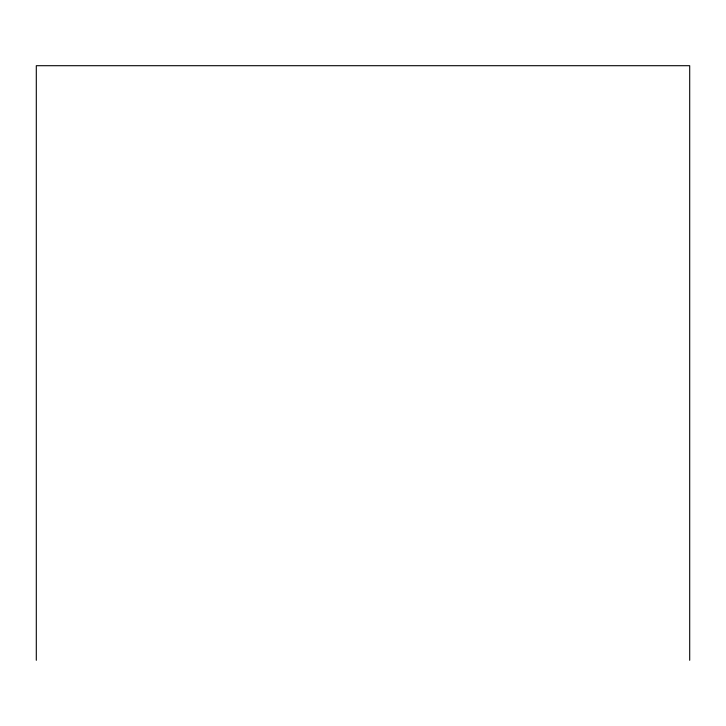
<?xml version="1.0" encoding="UTF-8"?>
<svg xmlns="http://www.w3.org/2000/svg" width="726" height="726" viewBox="0 0 726 726"><rect width="100%" height="100%" fill="white"/><g stroke="black" fill="none" stroke-linecap="round" stroke-linejoin="round"><path stroke-width="1.09" d="M689.7 660.297L689.7 65.703L36.3 65.703L36.3 660.297"/></g></svg>
